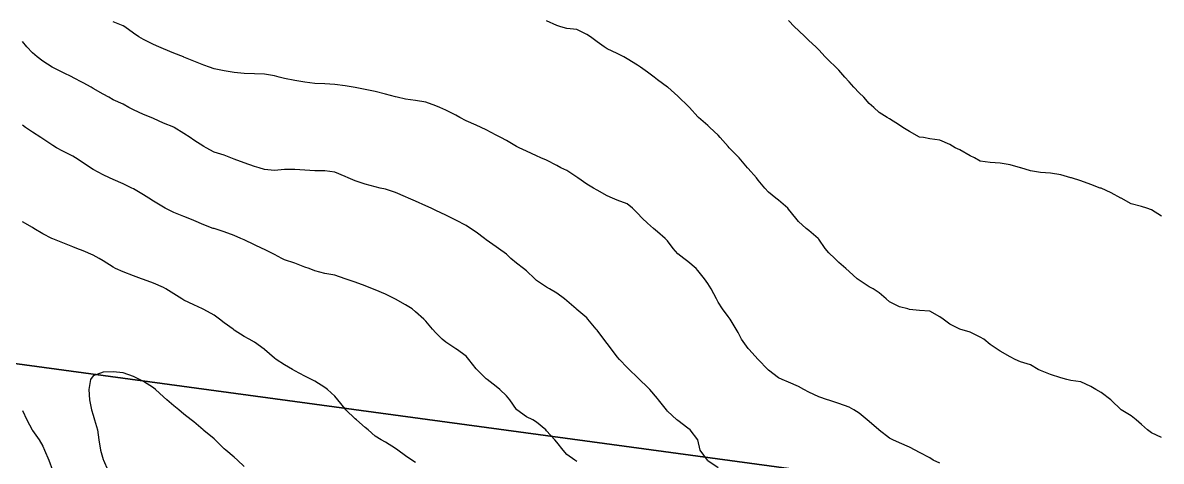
# Model space of a CAD drawing. Extents: x -729 to 771, y -779 to 721.
# Drawn here: x 34.1 to 405.7, y 359 to 502.1 of the extents above; entities that cross this region are included whole.
import ezdxf

# ---------------------------------------------------------------- set-up
doc = ezdxf.new("R2010")
doc.units = 0

msp = doc.modelspace()

# ---------------------------------------------------------------- linework, layer by layer
at = {"layer": 'CONTOURS'}
for points in [[(333.3833, 358.408, 396.472), (331.2326, 359.3617, 396.472), (330.0939, 360.0727, 396.472), (326.8044, 361.8193, 396.472), (325.3373, 362.6512, 396.472), (323.5149, 363.6296, 396.472), (320.2255, 365.0045, 396.472), (318.1027, 365.9407, 396.472), (316.936, 366.5787, 396.472), (313.6465, 369.1148, 396.472), (313.5114, 369.2301, 396.472), (310.357, 371.932, 396.472), (309.655, 372.5196, 396.472), (307.0676, 374.7045, 396.472), (305.367, 375.8091, 396.472), (303.7781, 376.6791, 396.472), (300.4886, 377.8505, 396.472), (297.1991, 378.9718, 396.472), (296.7757, 379.0985, 396.472), (293.9097, 379.98, 396.472), (290.6202, 381.5679, 396.472), (288.9779, 382.388, 396.472), (287.3307, 383.3501, 396.472), (284.0412, 384.818, 396.472), (281.9978, 385.6775, 396.472), (280.7518, 386.1807, 396.472), (277.4623, 388.7685, 396.472), (277.2565, 388.967, 396.472), (274.1728, 392.1582, 396.472), (274.0812, 392.2564, 396.472), (271.0808, 395.5459, 396.472), (270.8833, 395.8051, 396.472), (268.7108, 398.8354, 396.472), (267.5939, 400.9867, 396.472), (266.9868, 402.1249, 396.472), (264.9917, 405.4143, 396.472), (264.3044, 406.2509, 396.472), (262.4448, 408.7038, 396.472), (261.0149, 410.9575, 396.472), (260.4856, 411.9933, 396.472), (258.7982, 415.2828, 396.472), (257.7255, 417.0616, 396.472), (256.566, 418.5722, 396.472), (254.436, 421.285, 396.472), (253.8405, 421.8617, 396.472), (251.1465, 424.209, 396.472), (249.8116, 425.1512, 396.472), (247.857, 426.7119, 396.472), (246.4225, 428.4407, 396.472), (244.5676, 430.8919, 396.472), (243.7652, 431.7301, 396.472), (241.2781, 433.8747, 396.472), (239.9586, 435.0196, 396.472), (237.9886, 436.6957, 396.472), (236.2148, 438.3091, 396.472), (234.6991, 439.956, 396.472), (233.1372, 441.5985, 396.472), (231.4097, 442.982, 396.472), (228.1202, 444.2492, 396.472), (226.5978, 444.888, 396.472), (224.8307, 445.6599, 396.472), (221.5412, 447.4813, 396.472), (220.4012, 448.1775, 396.472), (218.2518, 449.4616, 396.472), (215.2456, 451.467, 396.472), (214.9623, 451.6793, 396.472), (211.6728, 453.8778, 396.472), (209.7244, 454.7564, 396.472), (208.3833, 455.5422, 396.472), (205.0939, 457.2886, 396.472), (203.1902, 458.0459, 396.472), (201.8044, 458.729, 396.472), (198.5149, 460.1644, 396.472), (196.1552, 461.3354, 396.472), (195.2255, 461.7778, 396.472), (191.936, 463.6857, 396.472), (190.149, 464.6249, 396.472), (188.6465, 465.4234, 396.472), (185.357, 467.1281, 396.472), (183.7394, 467.9143, 396.472), (182.0676, 468.7159, 396.472), (178.7781, 470.0905, 396.472), (176.7888, 471.2038, 396.472), (175.4886, 471.9034, 396.472), (172.1991, 473.542, 396.472), (170.2591, 474.4933, 396.472), (168.9097, 475.0515, 396.472), (165.6202, 476.203, 396.472), (162.3307, 476.7839, 396.472), (159.0412, 477.1551, 396.472), (156.3258, 477.7828, 396.472), (155.7518, 477.9229, 396.472), (152.4623, 478.8579, 396.472), (149.1728, 479.677, 396.472), (145.8833, 480.3149, 396.472), (142.5939, 480.9755, 396.472), (141.9838, 481.0722, 396.472), (139.3044, 481.5301, 396.472), (136.0149, 481.9584, 396.472), (132.7255, 482.209, 396.472), (129.436, 482.3443, 396.472), (126.1465, 482.6937, 396.472), (122.857, 483.2287, 396.472), (119.5676, 483.9172, 396.472), (117.7479, 484.3617, 396.472), (116.2781, 484.7457, 396.472), (112.9886, 485.2959, 396.472), (109.6991, 485.427, 396.472), (106.4097, 485.6069, 396.472), (103.1202, 485.9189, 396.472), (99.8307, 486.4092, 396.472), (96.5412, 487.1181, 396.472), (95.0267, 487.6512, 396.472), (93.2518, 488.259, 396.472), (89.9623, 489.5374, 396.472), (86.6728, 490.8901, 396.472), (86.5533, 490.9407, 396.472), (83.3833, 492.2296, 396.472), (80.0939, 493.611, 396.472), (78.5732, 494.2301, 396.472), (76.8044, 495.0027, 396.472), (73.5149, 496.5985, 396.472), (71.9559, 497.5196, 396.472), (70.2255, 498.7313, 396.472), (67.4027, 500.8091, 396.472), (66.936, 501.1061, 396.472), (63.6465, 502.4369, 396.472)], [(405.7518, 366.7075, 386.472), (402.4623, 368.2732, 386.472), (401.2111, 369.2301, 386.472), (399.1728, 371.0246, 386.472), (397.461, 372.5196, 386.472), (395.8833, 373.8276, 386.472), (392.6349, 375.8091, 386.472), (392.5939, 375.8343, 386.472), (389.3044, 378.9582, 386.472), (389.1617, 379.0985, 386.472), (386.0149, 381.4202, 386.472), (384.3065, 382.388, 386.472), (382.7255, 383.3866, 386.472), (379.436, 384.9182, 386.472), (376.1465, 385.3482, 386.472), (374.863, 385.6775, 386.472), (372.857, 386.2059, 386.472), (369.5676, 387.2859, 386.472), (366.2781, 388.6298, 386.472), (365.5391, 388.967, 386.472), (362.9886, 390.4334, 386.472), (359.6991, 391.502, 386.472), (357.9977, 392.2564, 386.472), (356.4097, 393.0641, 386.472), (353.1202, 394.8843, 386.472), (352.1192, 395.5459, 386.472), (349.8307, 397.1018, 386.472), (347.7682, 398.8354, 386.472), (346.5412, 399.5524, 386.472), (343.2518, 401.1593, 386.472), (339.9623, 402.117, 386.472), (339.9465, 402.1249, 386.472), (336.6728, 403.7924, 386.472), (334.494, 405.4143, 386.472), (333.3833, 406.1393, 386.472), (330.0939, 407.9367, 386.472), (326.8044, 408.2065, 386.472), (323.5149, 408.5745, 386.472), (322.9443, 408.7038, 386.472), (320.2255, 409.3537, 386.472), (316.936, 411.0686, 386.472), (315.8742, 411.9933, 386.472), (313.6465, 413.9812, 386.472), (311.7021, 415.2828, 386.472), (310.357, 415.9444, 386.472), (307.0676, 418.0878, 386.472), (306.4396, 418.5722, 386.472), (303.7781, 420.9033, 386.472), (302.7088, 421.8617, 386.472), (300.4886, 423.8888, 386.472), (299.1596, 425.1512, 386.472), (297.1991, 427.035, 386.472), (295.9629, 428.4407, 386.472), (293.9097, 431.4717, 386.472), (293.6992, 431.7301, 386.472), (290.6202, 434.3337, 386.472), (289.7331, 435.0196, 386.472), (287.3307, 437.262, 386.472), (286.4202, 438.3091, 386.472), (284.0412, 441.2529, 386.472), (283.7475, 441.5985, 386.472), (280.7518, 444.2526, 386.472), (279.8494, 444.888, 386.472), (277.4623, 446.8566, 386.472), (276.2955, 448.1775, 386.472), (274.1728, 450.7398, 386.472), (273.5328, 451.467, 386.472), (270.8833, 454.5146, 386.472), (270.6893, 454.7564, 386.472), (267.9325, 458.0459, 386.472), (267.5939, 458.3516, 386.472), (264.6831, 461.3354, 386.472), (264.3044, 461.749, 386.472), (261.716, 464.6249, 386.472), (261.0149, 465.4547, 386.472), (258.3781, 467.9143, 386.472), (257.7255, 468.5649, 386.472), (254.6364, 471.2038, 386.472), (254.436, 471.4382, 386.472), (251.7109, 474.4933, 386.472), (251.1465, 475.0198, 386.472), (248.1802, 477.7828, 386.472), (247.857, 478.1454, 386.472), (244.6031, 481.0722, 386.472), (244.5676, 481.0953, 386.472), (241.2781, 483.494, 386.472), (240.1533, 484.3617, 386.472), (237.9886, 485.9935, 386.472), (235.674, 487.6512, 386.472), (234.6991, 488.2802, 386.472), (231.4097, 490.3537, 386.472), (230.239, 490.9407, 386.472), (228.1202, 492.0349, 386.472), (224.8307, 493.6001, 386.472), (223.8971, 494.2301, 386.472), (221.5412, 495.9205, 386.472), (219.4102, 497.5196, 386.472), (218.2518, 498.3343, 386.472), (214.9623, 499.8867, 386.472), (211.6728, 500.2101, 386.472), (209.7719, 500.8091, 386.472), (208.3833, 501.2404, 386.472), (205.0939, 502.7956, 386.472)], [(405.7518, 438.9548, 376.472), (402.4623, 441.0219, 376.472), (400.9256, 441.5985, 376.472), (399.1728, 442.0971, 376.472), (395.8833, 443.0249, 376.472), (392.5939, 444.831, 376.472), (392.4972, 444.888, 376.472), (389.3044, 446.6236, 376.472), (386.0149, 448.0958, 376.472), (385.7737, 448.1775, 376.472), (382.7255, 449.3329, 376.472), (379.436, 450.4939, 376.472), (376.3821, 451.467, 376.472), (376.1465, 451.5199, 376.472), (372.857, 452.5194, 376.472), (369.5676, 452.9742, 376.472), (366.2781, 453.2775, 376.472), (362.9886, 453.7512, 376.472), (359.811, 454.7564, 376.472), (359.6991, 454.8057, 376.472), (356.4097, 455.7409, 376.472), (353.1202, 456.3407, 376.472), (349.8307, 456.5463, 376.472), (346.5412, 456.9697, 376.472), (344.721, 458.0459, 376.472), (343.2518, 458.7276, 376.472), (339.9623, 460.6629, 376.472), (338.382, 461.3354, 376.472), (336.6728, 462.3991, 376.472), (333.3833, 463.7735, 376.472), (330.0939, 464.2115, 376.472), (328.1127, 464.6249, 376.472), (326.8044, 464.806, 376.472), (323.5149, 466.5733, 376.472), (321.3051, 467.9143, 376.472), (320.2255, 468.6792, 376.472), (316.936, 470.7645, 376.472), (316.2222, 471.2038, 376.472), (313.6465, 472.8268, 376.472), (311.8735, 474.4933, 376.472), (310.357, 475.7781, 376.472), (308.5639, 477.7828, 376.472), (307.0676, 479.2442, 376.472), (305.3694, 481.0722, 376.472), (303.7781, 482.8797, 376.472), (302.4381, 484.3617, 376.472), (300.4886, 486.5949, 376.472), (299.4362, 487.6512, 376.472), (297.1991, 489.8082, 376.472), (295.9759, 490.9407, 376.472), (293.9097, 493.2494, 376.472), (292.9548, 494.2301, 376.472), (290.6202, 496.3157, 376.472), (289.4536, 497.5196, 376.472), (287.3307, 499.5436, 376.472), (285.9593, 500.8091, 376.472), (284.0412, 502.8095, 376.472)], [(261.0149, 356.8853, 406.472), (257.7255, 359.1535, 406.472), (257.559, 359.3617, 406.472), (255.2188, 362.6512, 406.472), (254.4649, 365.9407, 406.472), (254.436, 365.976, 406.472), (251.943, 369.2301, 406.472), (251.1465, 369.8019, 406.472), (247.857, 372.2855, 406.472), (247.5923, 372.5196, 406.472), (244.5676, 375.3981, 406.472), (244.1723, 375.8091, 406.472), (241.5651, 379.0985, 406.472), (241.2781, 379.4827, 406.472), (238.7473, 382.388, 406.472), (237.9886, 383.1654, 406.472), (235.3617, 385.6775, 406.472), (234.6991, 386.3466, 406.472), (232.0658, 388.967, 406.472), (231.4097, 389.6296, 406.472), (228.8543, 392.2564, 406.472), (228.1202, 393.0586, 406.472), (226.2348, 395.5459, 406.472), (224.8307, 397.4325, 406.472), (223.771, 398.8354, 406.472), (221.5412, 401.7369, 406.472), (221.2192, 402.1249, 406.472), (218.5787, 405.4143, 406.472), (218.2518, 405.8221, 406.472), (214.9623, 408.5205, 406.472), (214.754, 408.7038, 406.472), (211.6728, 411.384, 406.472), (210.9567, 411.9933, 406.472), (208.3833, 413.8119, 406.472), (205.9728, 415.2828, 406.472), (205.0939, 415.821, 406.472), (201.8044, 418.0311, 406.472), (201.2149, 418.5722, 406.472), (198.5149, 421.1166, 406.472), (197.5367, 421.8617, 406.472), (195.2255, 423.6338, 406.472), (193.4301, 425.1512, 406.472), (191.936, 426.5631, 406.472), (189.4152, 428.4407, 406.472), (188.6465, 428.9794, 406.472), (185.357, 431.2637, 406.472), (184.7584, 431.7301, 406.472), (182.0676, 433.7611, 406.472), (180.2743, 435.0196, 406.472), (178.7781, 435.9251, 406.472), (175.4886, 437.6572, 406.472), (174.1381, 438.3091, 406.472), (172.1991, 439.2879, 406.472), (168.9097, 440.8768, 406.472), (167.4018, 441.5985, 406.472), (165.6202, 442.4115, 406.472), (162.3307, 443.835, 406.472), (159.9592, 444.888, 406.472), (159.0412, 445.3467, 406.472), (155.7518, 446.7319, 406.472), (152.4623, 447.7527, 406.472), (150.7457, 448.1775, 406.472), (149.1728, 448.5938, 406.472), (145.8833, 449.4565, 406.472), (142.5939, 450.512, 406.472), (140.3517, 451.467, 406.472), (139.3044, 451.9709, 406.472), (136.0149, 453.3206, 406.472), (132.7255, 453.7664, 406.472), (129.436, 453.7997, 406.472), (126.1465, 453.9814, 406.472), (122.857, 454.1725, 406.472), (119.5676, 454.1917, 406.472), (116.2781, 453.9307, 406.472), (112.9886, 454.2261, 406.472), (111.2492, 454.7564, 406.472), (109.6991, 455.1578, 406.472), (106.4097, 456.3593, 406.472), (103.1202, 457.6307, 406.472), (101.9979, 458.0459, 406.472), (99.8307, 458.8691, 406.472), (96.5412, 459.9081, 406.472), (93.9522, 461.3354, 406.472), (93.2518, 461.7281, 406.472), (89.9623, 463.8476, 406.472), (88.7948, 464.6249, 406.472), (86.6728, 465.9207, 406.472), (83.5167, 467.9143, 406.472), (83.3833, 467.99, 406.472), (80.0939, 469.3811, 406.472), (76.8044, 470.8177, 406.472), (76.0115, 471.2038, 406.472), (73.5149, 472.2211, 406.472), (70.2255, 473.7263, 406.472), (68.7741, 474.4933, 406.472), (66.936, 475.5034, 406.472), (63.6465, 477.0138, 406.472), (62.2208, 477.7828, 406.472), (60.357, 478.8193, 406.472), (57.0676, 480.6989, 406.472), (56.4107, 481.0722, 406.472), (53.7781, 482.5434, 406.472), (50.4886, 484.2811, 406.472), (50.3314, 484.3617, 406.472), (47.1991, 485.8568, 406.472), (43.9097, 487.5314, 406.472), (43.7192, 487.6512, 406.472), (40.6202, 489.5886, 406.472), (38.8328, 490.9407, 406.472), (37.3307, 492.2965, 406.472), (35.4308, 494.2301, 406.472), (34.0412, 496.0109, 406.472)], [(214.9623, 358.9009, 416.472), (214.2489, 359.3617, 416.472), (211.6728, 361.2463, 416.472), (210.4261, 362.6512, 416.472), (208.3833, 365.1824, 416.472), (207.7662, 365.9407, 416.472), (205.0939, 368.9542, 416.472), (204.7967, 369.2301, 416.472), (201.8044, 371.8092, 416.472), (200.5361, 372.5196, 416.472), (198.5149, 373.5377, 416.472), (195.3396, 375.8091, 416.472), (195.2255, 375.9334, 416.472), (193.0534, 379.0985, 416.472), (191.936, 380.3893, 416.472), (189.8618, 382.388, 416.472), (188.6465, 383.3922, 416.472), (185.629, 385.6775, 416.472), (185.357, 385.8943, 416.472), (182.2709, 388.967, 416.472), (182.0676, 389.1986, 416.472), (179.7425, 392.2564, 416.472), (178.7781, 393.2551, 416.472), (175.7076, 395.5459, 416.472), (175.4886, 395.6892, 416.472), (172.1991, 397.8591, 416.472), (170.9645, 398.8354, 416.472), (168.9097, 400.9223, 416.472), (167.8384, 402.1249, 416.472), (165.6202, 404.7616, 416.472), (165.0149, 405.4143, 416.472), (162.3307, 407.742, 416.472), (161.2489, 408.7038, 416.472), (159.0412, 410.0878, 416.472), (155.7518, 411.8904, 416.472), (155.5442, 411.9933, 416.472), (152.4623, 413.4883, 416.472), (149.1728, 414.9689, 416.472), (148.2394, 415.2828, 416.472), (145.8833, 416.2097, 416.472), (142.5939, 417.4694, 416.472), (139.3044, 418.5697, 416.472), (139.295, 418.5722, 416.472), (136.0149, 419.7251, 416.472), (132.7255, 420.2547, 416.472), (129.436, 421.1634, 416.472), (127.5896, 421.8617, 416.472), (126.1465, 422.3913, 416.472), (122.857, 423.6152, 416.472), (119.5676, 424.7549, 416.472), (118.7195, 425.1512, 416.472), (116.2781, 426.4659, 416.472), (112.9886, 428.0838, 416.472), (112.223, 428.4407, 416.472), (109.6991, 429.6628, 416.472), (106.4097, 431.2417, 416.472), (105.3376, 431.7301, 416.472), (103.1202, 432.6858, 416.472), (99.8307, 433.8944, 416.472), (96.5412, 434.9197, 416.472), (96.2529, 435.0196, 416.472), (93.2518, 436.1681, 416.472), (89.9623, 437.5496, 416.472), (88.1291, 438.3091, 416.472), (86.6728, 438.8379, 416.472), (83.3833, 440.2079, 416.472), (80.634, 441.5985, 416.472), (80.0939, 441.8878, 416.472), (76.8044, 443.8844, 416.472), (75.2099, 444.888, 416.472), (73.5149, 445.9613, 416.472), (70.2255, 447.884, 416.472), (69.6723, 448.1775, 416.472), (66.936, 449.5018, 416.472), (63.6465, 450.9073, 416.472), (62.4234, 451.467, 416.472), (60.357, 452.4286, 416.472), (57.0676, 454.1928, 416.472), (56.1998, 454.7564, 416.472), (53.7781, 456.3554, 416.472), (51.3473, 458.0459, 416.472), (50.4886, 458.6231, 416.472), (47.1991, 460.2255, 416.472), (45.1681, 461.3354, 416.472), (43.9097, 462.0451, 416.472), (40.6202, 464.198, 416.472), (40.0207, 464.6249, 416.472), (37.3307, 466.4122, 416.472), (35.0509, 467.9143, 416.472), (34.0412, 468.6472, 416.472)], [(162.3307, 358.6462, 426.472), (161.0794, 359.3617, 426.472), (159.0412, 360.7982, 426.472), (156.5576, 362.6512, 426.472), (155.7518, 363.2154, 426.472), (152.4623, 365.1803, 426.472), (151.0989, 365.9407, 426.472), (149.1728, 367.183, 426.472), (146.8692, 369.2301, 426.472), (145.8833, 370.019, 426.472), (143.0122, 372.5196, 426.472), (142.5939, 372.8458, 426.472), (139.5212, 375.8091, 426.472), (139.3044, 376.0683, 426.472), (136.9554, 379.0985, 426.472), (136.0149, 380.1978, 426.472), (133.5336, 382.388, 426.472), (132.7255, 383.061, 426.472), (129.436, 385.0858, 426.472), (128.3598, 385.6775, 426.472), (126.1465, 386.7656, 426.472), (122.857, 388.5048, 426.472), (122.1353, 388.967, 426.472), (119.5676, 390.5061, 426.472), (116.87, 392.2564, 426.472), (116.2781, 392.6837, 426.472), (112.9886, 395.5029, 426.472), (112.9299, 395.5459, 426.472), (109.6991, 397.8363, 426.472), (107.9543, 398.8354, 426.472), (106.4097, 399.7123, 426.472), (103.1202, 401.8013, 426.472), (102.737, 402.1249, 426.472), (99.8307, 404.1605, 426.472), (98.2919, 405.4143, 426.472), (96.5412, 406.6934, 426.472), (93.2518, 408.5021, 426.472), (92.8127, 408.7038, 426.472), (89.9623, 410.0601, 426.472), (86.6728, 411.6014, 426.472), (86.0127, 411.9933, 426.472), (83.3833, 413.6092, 426.472), (80.7947, 415.2828, 426.472), (80.0939, 415.6678, 426.472), (76.8044, 417.0765, 426.472), (73.5149, 418.3451, 426.472), (72.9069, 418.5722, 426.472), (70.2255, 419.5102, 426.472), (66.936, 420.7909, 426.472), (64.4012, 421.8617, 426.472), (63.6465, 422.2928, 426.472), (60.357, 424.4196, 426.472), (59.0643, 425.1512, 426.472), (57.0676, 426.2107, 426.472), (53.7781, 427.6282, 426.472), (51.7299, 428.4407, 426.472), (50.4886, 428.9341, 426.472), (47.1991, 430.3128, 426.472), (43.9097, 431.6194, 426.472), (43.6581, 431.7301, 426.472), (40.6202, 433.2444, 426.472), (37.7534, 435.0196, 426.472), (37.3307, 435.3088, 426.472), (34.0412, 437.0939, 426.472)], [(106.4097, 357.3323, 436.472), (104.2412, 359.3617, 436.472), (103.1202, 360.3225, 436.472), (100.3672, 362.6512, 436.472), (99.8307, 363.0682, 436.472), (96.9275, 365.9407, 436.472), (96.5412, 366.2948, 436.472), (93.2518, 369.0513, 436.472), (93.0295, 369.2301, 436.472), (89.9623, 371.8203, 436.472), (89.0808, 372.5196, 436.472), (86.6728, 374.4082, 436.472), (85.0281, 375.8091, 436.472), (83.3833, 377.0359, 436.472), (81.083, 379.0985, 436.472), (80.0939, 380.0236, 436.472), (77.4456, 382.388, 436.472), (76.8044, 382.9231, 436.472), (73.5149, 385.0428, 436.472), (72.1816, 385.6775, 436.472), (70.2255, 386.6312, 436.472), (66.936, 387.8327, 436.472), (63.6465, 388.1555, 436.472), (60.357, 388.0961, 436.472), (57.0676, 386.8428, 436.472), (56.2375, 385.6775, 436.472), (55.6738, 382.388, 436.472), (55.9472, 379.0985, 436.472), (56.557, 375.8091, 436.472), (57.0676, 374.0567, 436.472), (57.5018, 372.5196, 436.472), (58.4853, 369.2301, 436.472), (58.9515, 365.9407, 436.472), (59.4631, 362.6512, 436.472), (60.357, 359.5544, 436.472), (60.4182, 359.3617, 436.472), (61.8291, 356.0722, 436.472)], [(34.0412, 375.5774, 426.472), (35.3965, 372.5196, 426.472), (37.2358, 369.2301, 426.472), (37.3307, 369.0697, 426.472), (39.4785, 365.9407, 426.472), (40.6202, 363.8709, 426.472), (41.1815, 362.6512, 426.472), (42.5923, 359.3617, 426.472), (43.8329, 356.0722, 426.472)]]:
    msp.add_polyline3d(points, dxfattribs=at)
at = {"layer": 'PARCELS'}
for points in [[(446.8519, 560.3468, 364.6805), (443.7164, 334.9813, 388.8843), (-389.7234, 448.0735, 166.4293)], [(443.7164, 334.9813, 388.8843), (441.2043, 154.4185, 431.992), (440.7419, 121.1638, 441.7505), (440.3559, 88.5738, 453.1305), (433.5435, -486.4852, 491.4064), (388.8977, -480.7023, 507.2759), (356.7177, -476.5346, 517.7943), (324.8154, -472.4002, 526.4974), (108.8107, -444.4197, 451.9422), (-390.4601, -379.7509, 270.9095), (-390.0732, 54.7049, 154.9027), (-383.8169, 64.031, 155.5624), (-389.9981, 138.5055, 130.9682), (-389.7234, 448.0735, 166.4293), (443.7164, 334.9813, 388.8843)]]:
    msp.add_polyline3d(points, dxfattribs=at)

doc.saveas('drawing.dxf')
